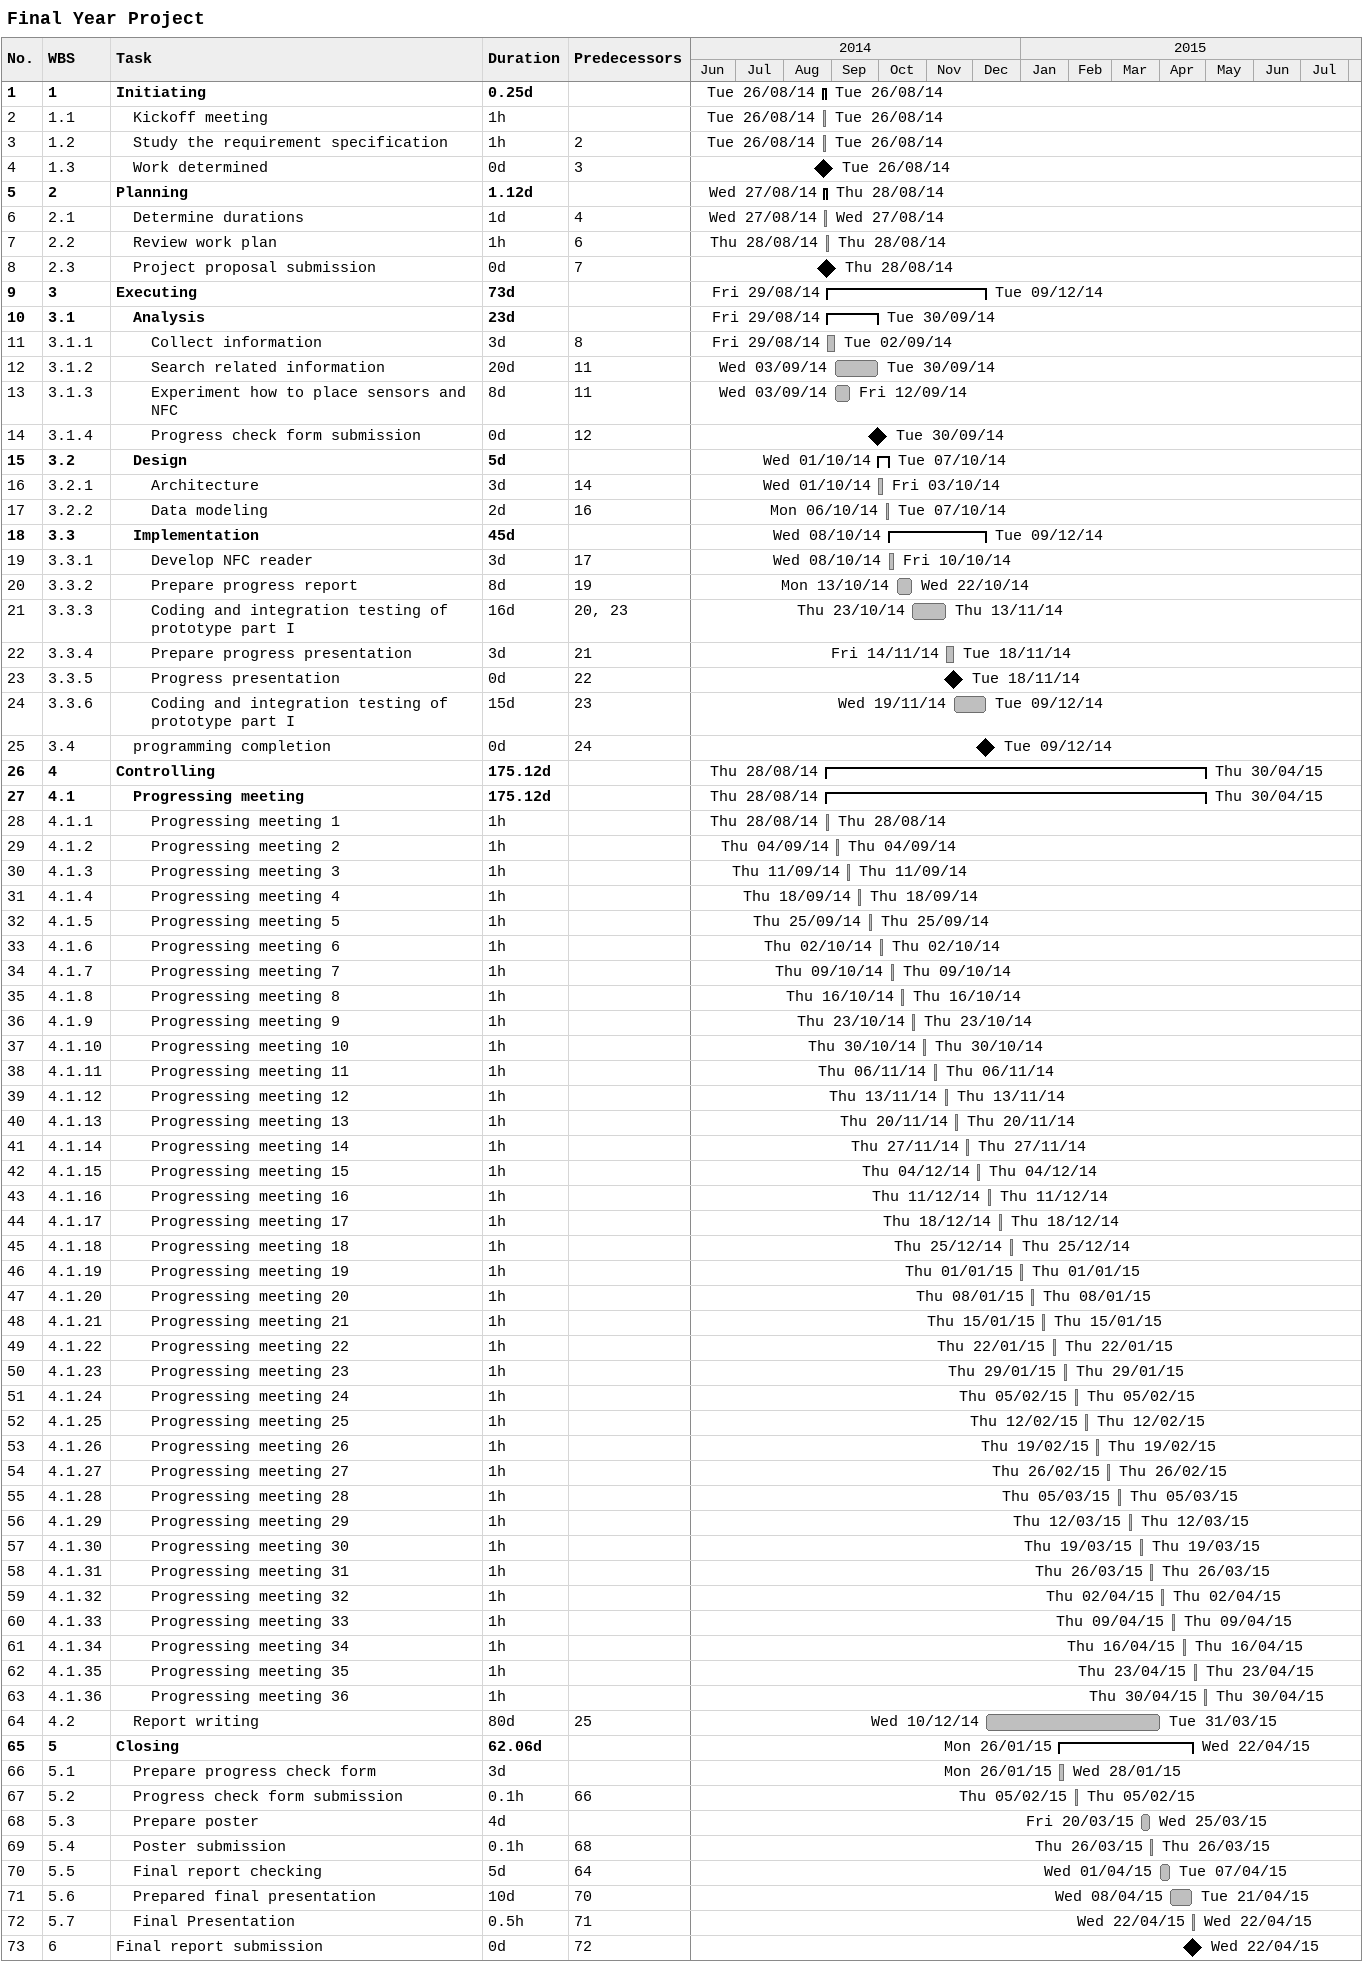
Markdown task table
Final Year Project

| ID | WBS | Task | Duration | Start | Finish | Predecessors |
|---|---|---|---|---|---|---|
| 1 | 1 | **Initiating** | 0.25d | 2014-08-26 | 2014-08-26 |  |
| 2 | 1.1 | Kickoff meeting | 1h | 2014-08-26 | 2014-08-26 |  |
| 3 | 1.2 | Study the requirement specification | 1h | 2014-08-26 | 2014-08-26 | 2 |
| 4 | 1.3 | Work determined | 0d | 2014-08-26 | 2014-08-26 | 3 |
| 5 | 2 | **Planning** | 1.12d | 2014-08-27 | 2014-08-28 |  |
| 6 | 2.1 | Determine durations | 1d | 2014-08-27 | 2014-08-27 | 4 |
| 7 | 2.2 | Review work plan | 1h | 2014-08-28 | 2014-08-28 | 6 |
| 8 | 2.3 | Project proposal submission | 0d | 2014-08-28 | 2014-08-28 | 7 |
| 9 | 3 | **Executing** | 73d | 2014-08-29 | 2014-12-09 |  |
| 10 | 3.1 | **Analysis** | 23d | 2014-08-29 | 2014-09-30 |  |
| 11 | 3.1.1 | Collect information | 3d | 2014-08-29 | 2014-09-02 | 8 |
| 12 | 3.1.2 | Search related information | 20d | 2014-09-03 | 2014-09-30 | 11 |
| 13 | 3.1.3 | Experiment how to place sensors and NFC | 8d | 2014-09-03 | 2014-09-12 | 11 |
| 14 | 3.1.4 | Progress check form submission | 0d | 2014-09-30 | 2014-09-30 | 12 |
| 15 | 3.2 | **Design** | 5d | 2014-10-01 | 2014-10-07 |  |
| 16 | 3.2.1 | Architecture | 3d | 2014-10-01 | 2014-10-03 | 14 |
| 17 | 3.2.2 | Data modeling | 2d | 2014-10-06 | 2014-10-07 | 16 |
| 18 | 3.3 | **Implementation** | 45d | 2014-10-08 | 2014-12-09 |  |
| 19 | 3.3.1 | Develop NFC reader | 3d | 2014-10-08 | 2014-10-10 | 17 |
| 20 | 3.3.2 | Prepare progress report | 8d | 2014-10-13 | 2014-10-22 | 19 |
| 21 | 3.3.3 | Coding and integration testing of prototype part I | 16d | 2014-10-23 | 2014-11-13 | 20, 23 |
| 22 | 3.3.4 | Prepare progress presentation | 3d | 2014-11-14 | 2014-11-18 | 21 |
| 23 | 3.3.5 | Progress presentation | 0d | 2014-11-18 | 2014-11-18 | 22 |
| 24 | 3.3.6 | Coding and integration testing of prototype part I | 15d | 2014-11-19 | 2014-12-09 | 23 |
| 25 | 3.4 | programming completion | 0d | 2014-12-09 | 2014-12-09 | 24 |
| 26 | 4 | **Controlling** | 175.12d | 2014-08-28 | 2015-04-30 |  |
| 27 | 4.1 | **Progressing meeting** | 175.12d | 2014-08-28 | 2015-04-30 |  |
| 28 | 4.1.1 | Progressing meeting 1 | 1h | 2014-08-28 | 2014-08-28 |  |
| 29 | 4.1.2 | Progressing meeting 2 | 1h | 2014-09-04 | 2014-09-04 |  |
| 30 | 4.1.3 | Progressing meeting 3 | 1h | 2014-09-11 | 2014-09-11 |  |
| 31 | 4.1.4 | Progressing meeting 4 | 1h | 2014-09-18 | 2014-09-18 |  |
| 32 | 4.1.5 | Progressing meeting 5 | 1h | 2014-09-25 | 2014-09-25 |  |
| 33 | 4.1.6 | Progressing meeting 6 | 1h | 2014-10-02 | 2014-10-02 |  |
| 34 | 4.1.7 | Progressing meeting 7 | 1h | 2014-10-09 | 2014-10-09 |  |
| 35 | 4.1.8 | Progressing meeting 8 | 1h | 2014-10-16 | 2014-10-16 |  |
| 36 | 4.1.9 | Progressing meeting 9 | 1h | 2014-10-23 | 2014-10-23 |  |
| 37 | 4.1.10 | Progressing meeting 10 | 1h | 2014-10-30 | 2014-10-30 |  |
| 38 | 4.1.11 | Progressing meeting 11 | 1h | 2014-11-06 | 2014-11-06 |  |
| 39 | 4.1.12 | Progressing meeting 12 | 1h | 2014-11-13 | 2014-11-13 |  |
| 40 | 4.1.13 | Progressing meeting 13 | 1h | 2014-11-20 | 2014-11-20 |  |
| 41 | 4.1.14 | Progressing meeting 14 | 1h | 2014-11-27 | 2014-11-27 |  |
| 42 | 4.1.15 | Progressing meeting 15 | 1h | 2014-12-04 | 2014-12-04 |  |
| 43 | 4.1.16 | Progressing meeting 16 | 1h | 2014-12-11 | 2014-12-11 |  |
| 44 | 4.1.17 | Progressing meeting 17 | 1h | 2014-12-18 | 2014-12-18 |  |
| 45 | 4.1.18 | Progressing meeting 18 | 1h | 2014-12-25 | 2014-12-25 |  |
| 46 | 4.1.19 | Progressing meeting 19 | 1h | 2015-01-01 | 2015-01-01 |  |
| 47 | 4.1.20 | Progressing meeting 20 | 1h | 2015-01-08 | 2015-01-08 |  |
| 48 | 4.1.21 | Progressing meeting 21 | 1h | 2015-01-15 | 2015-01-15 |  |
| 49 | 4.1.22 | Progressing meeting 22 | 1h | 2015-01-22 | 2015-01-22 |  |
| 50 | 4.1.23 | Progressing meeting 23 | 1h | 2015-01-29 | 2015-01-29 |  |
| 51 | 4.1.24 | Progressing meeting 24 | 1h | 2015-02-05 | 2015-02-05 |  |
| 52 | 4.1.25 | Progressing meeting 25 | 1h | 2015-02-12 | 2015-02-12 |  |
| 53 | 4.1.26 | Progressing meeting 26 | 1h | 2015-02-19 | 2015-02-19 |  |
| 54 | 4.1.27 | Progressing meeting 27 | 1h | 2015-02-26 | 2015-02-26 |  |
| 55 | 4.1.28 | Progressing meeting 28 | 1h | 2015-03-05 | 2015-03-05 |  |
| 56 | 4.1.29 | Progressing meeting 29 | 1h | 2015-03-12 | 2015-03-12 |  |
| 57 | 4.1.30 | Progressing meeting 30 | 1h | 2015-03-19 | 2015-03-19 |  |
| 58 | 4.1.31 | Progressing meeting 31 | 1h | 2015-03-26 | 2015-03-26 |  |
| 59 | 4.1.32 | Progressing meeting 32 | 1h | 2015-04-02 | 2015-04-02 |  |
| 60 | 4.1.33 | Progressing meeting 33 | 1h | 2015-04-09 | 2015-04-09 |  |
| 61 | 4.1.34 | Progressing meeting 34 | 1h | 2015-04-16 | 2015-04-16 |  |
| 62 | 4.1.35 | Progressing meeting 35 | 1h | 2015-04-23 | 2015-04-23 |  |
| 63 | 4.1.36 | Progressing meeting 36 | 1h | 2015-04-30 | 2015-04-30 |  |
| 64 | 4.2 | Report writing | 80d | 2014-12-10 | 2015-03-31 | 25 |
| 65 | 5 | **Closing** | 62.06d | 2015-01-26 | 2015-04-22 |  |
| 66 | 5.1 | Prepare progress check form | 3d | 2015-01-26 | 2015-01-28 |  |
| 67 | 5.2 | Progress check form submission | 0.1h | 2015-02-05 | 2015-02-05 | 66 |
| 68 | 5.3 | Prepare poster | 4d | 2015-03-20 | 2015-03-25 |  |
| 69 | 5.4 | Poster submission | 0.1h | 2015-03-26 | 2015-03-26 | 68 |
| 70 | 5.5 | Final report checking | 5d | 2015-04-01 | 2015-04-07 | 64 |
| 71 | 5.6 | Prepared final presentation | 10d | 2015-04-08 | 2015-04-21 | 70 |
| 72 | 5.7 | Final Presentation | 0.5h | 2015-04-22 | 2015-04-22 | 71 |
| 73 | 6 | Final report submission | 0d | 2015-04-22 | 2015-04-22 | 72 |
